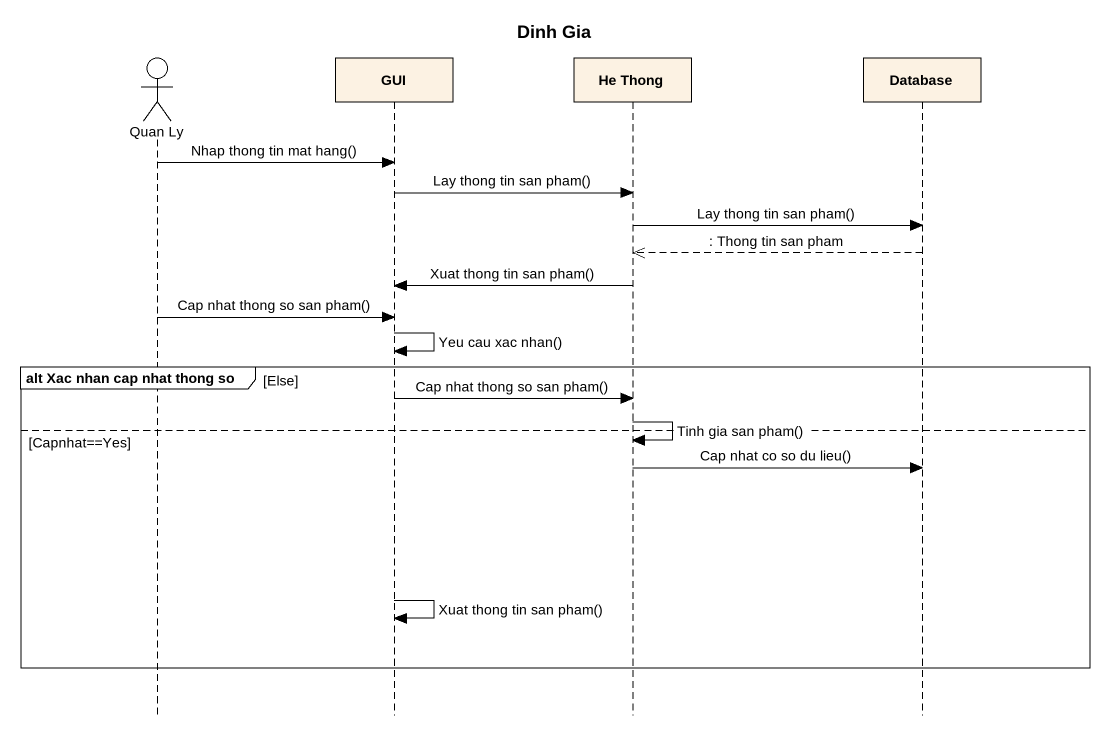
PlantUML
@startuml
title Dinh Gia
hide footbox
actor "Quan Ly" as Quan_Ly
participant GUI
participant "He Thong" as He_Thong
participant "Database" as Database_

Quan_Ly -> GUI : Nhap thong tin mat hang()
GUI -> He_Thong : Lay thong tin san pham()
He_Thong -> Database_ : Lay thong tin san pham()
Database_ -->> He_Thong : : Thong tin san pham
He_Thong -> GUI : Xuat thong tin san pham()
Quan_Ly -> GUI : Cap nhat thong so san pham()
GUI -> GUI : Yeu cau xac nhan()
group alt Xac nhan cap nhat thong so [Else]
  GUI -> He_Thong : Cap nhat thong so san pham()
  He_Thong -> He_Thong : Tinh gia san pham()
else Capnhat==Yes
  He_Thong -> Database_ : Cap nhat co so du lieu()
  GUI -> GUI : Xuat thong tin san pham()
end
@enduml
